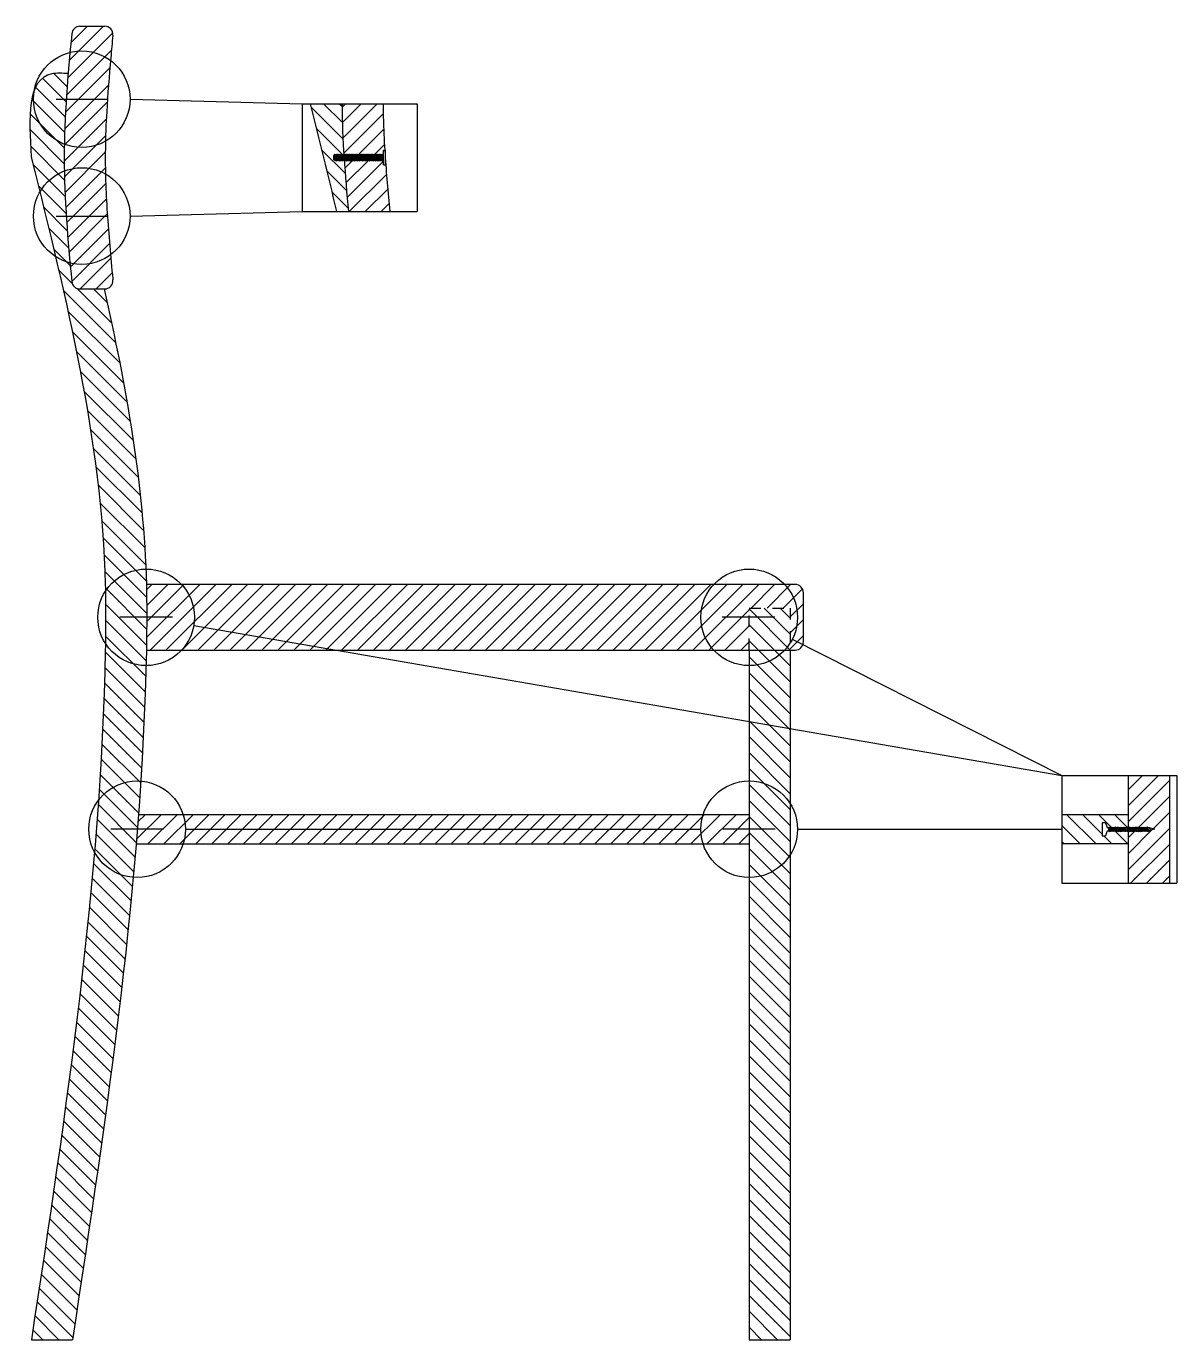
# Model space of a CAD drawing. Header units: inches. Extents: x 239 to 827, y 5 to 226.
# Drawn here: x 757.1 to 827.2, y 33.3 to 113.3 of the extents above; entities that cross this region are included whole.
import ezdxf

# ---------------------------------------------------------------- set-up
doc = ezdxf.new("R2010")
doc.units = ezdxf.units.IN
doc.header["$MEASUREMENT"] = 0
doc.linetypes.add('AI-Linetype-2', pattern=[1.411111, 0.705556, -0.705556])
for name, color, linetype in [('lc', 1, 'Continuous'), ('Livello 1', 7, 'Continuous'), ('Viti', 3, 'Continuous')]:
    doc.layers.add(name, color=color, linetype=linetype)

# ---------------------------------------------------------------- blocks, each defined once
blk = doc.blocks.new('yf')
at = {"layer": 'Viti'}
for p, q in [((578.881, 200.137), (578.846, 200.172)), ((578.901, 200.187), (578.881, 200.137)), ((578.906, 199.837), (578.881, 200.137)), ((578.951, 200.137), (578.901, 200.187)), ((578.971, 200.187), (578.951, 200.137)), ((578.976, 199.837), (578.951, 200.137)), ((579.021, 200.137), (578.971, 200.187)), ((579.041, 200.187), (579.021, 200.137)), ((579.046, 199.837), (579.021, 200.137)), ((579.091, 200.137), (579.041, 200.187)), ((579.111, 200.187), (579.091, 200.137)), ((579.116, 199.837), (579.091, 200.137)), ((579.161, 200.137), (579.111, 200.187)), ((579.181, 200.187), (579.161, 200.137)), ((579.186, 199.837), (579.161, 200.137)), ((579.231, 200.137), (579.181, 200.187)), ((579.251, 200.187), (579.231, 200.137)), ((579.256, 199.837), (579.231, 200.137)), ((579.301, 200.137), (579.251, 200.187)), ((579.321, 200.187), (579.301, 200.137)), ((579.326, 199.837), (579.301, 200.137)), ((579.371, 200.137), (579.321, 200.187)), ((579.391, 200.187), (579.371, 200.137)), ((579.396, 199.837), (579.371, 200.137)), ((579.441, 200.137), (579.391, 200.187)), ((579.461, 200.187), (579.441, 200.137)), ((579.466, 199.837), (579.441, 200.137)), ((579.511, 200.137), (579.461, 200.187)), ((579.531, 200.187), (579.511, 200.137)), ((579.536, 199.837), (579.511, 200.137)), ((579.581, 200.137), (579.531, 200.187)), ((579.601, 200.187), (579.581, 200.137)), ((579.606, 199.837), (579.581, 200.137)), ((579.651, 200.137), (579.601, 200.187)), ((579.671, 200.187), (579.651, 200.137)), ((579.676, 199.837), (579.651, 200.137)), ((579.721, 200.137), (579.671, 200.187)), ((579.741, 200.187), (579.721, 200.137)), ((579.746, 199.837), (579.721, 200.137)), ((579.791, 200.137), (579.741, 200.187)), ((579.811, 200.187), (579.791, 200.137)), ((579.816, 199.837), (579.791, 200.137)), ((579.861, 200.137), (579.811, 200.187)), ((579.881, 200.187), (579.861, 200.137)), ((579.886, 199.837), (579.861, 200.137)), ((579.931, 200.137), (579.881, 200.187)), ((579.951, 200.187), (579.931, 200.137)), ((579.956, 199.837), (579.931, 200.137)), ((580.001, 200.137), (579.951, 200.187)), ((580.021, 200.187), (580.001, 200.137)), ((580.026, 199.837), (580.001, 200.137)), ((580.071, 200.137), (580.021, 200.187)), ((580.091, 200.187), (580.071, 200.137)), ((580.096, 199.837), (580.071, 200.137)), ((580.141, 200.137), (580.091, 200.187)), ((580.161, 200.187), (580.141, 200.137)), ((580.166, 199.837), (580.141, 200.137)), ((580.211, 200.137), (580.161, 200.187)), ((580.231, 200.187), (580.211, 200.137)), ((580.236, 199.837), (580.211, 200.137)), ((580.281, 200.137), (580.231, 200.187)), ((580.301, 200.187), (580.281, 200.137)), ((580.306, 199.837), (580.281, 200.137)), ((580.351, 200.137), (580.301, 200.187)), ((580.371, 200.187), (580.351, 200.137)), ((580.376, 199.837), (580.351, 200.137)), ((580.421, 200.137), (580.371, 200.187)), ((580.441, 200.187), (580.421, 200.137)), ((580.446, 199.837), (580.421, 200.137)), ((580.491, 200.137), (580.441, 200.187)), ((580.511, 200.187), (580.491, 200.137)), ((580.516, 199.837), (580.491, 200.137)), ((580.561, 200.137), (580.511, 200.187)), ((580.581, 200.187), (580.561, 200.137)), ((580.586, 199.837), (580.561, 200.137)), ((580.631, 200.137), (580.581, 200.187)), ((580.651, 200.187), (580.631, 200.137)), ((580.656, 199.837), (580.631, 200.137)), ((580.701, 200.137), (580.651, 200.187)), ((580.721, 200.187), (580.701, 200.137)), ((580.726, 199.837), (580.701, 200.137)), ((580.771, 200.137), (580.721, 200.187)), ((580.791, 200.187), (580.771, 200.137)), ((580.796, 199.837), (580.771, 200.137)), ((580.841, 200.137), (580.791, 200.187)), ((580.861, 200.187), (580.841, 200.137)), ((580.866, 199.837), (580.841, 200.137)), ((580.911, 200.137), (580.861, 200.187)), ((580.931, 200.187), (580.911, 200.137)), ((580.936, 199.837), (580.911, 200.137)), ((580.981, 200.137), (580.931, 200.187)), ((581.001, 200.187), (580.981, 200.137)), ((581.006, 199.837), (580.981, 200.137)), ((581.051, 200.137), (581.001, 200.187)), ((581.071, 200.187), (581.051, 200.137)), ((581.076, 199.837), (581.051, 200.137)), ((581.121, 200.137), (581.071, 200.187)), ((581.141, 200.187), (581.121, 200.137)), ((581.146, 199.837), (581.121, 200.137)), ((581.191, 200.137), (581.141, 200.187)), ((581.211, 200.187), (581.191, 200.137)), ((581.216, 199.837), (581.191, 200.137)), ((581.261, 200.137), (581.211, 200.187)), ((581.281, 200.187), (581.261, 200.137)), ((581.286, 199.837), (581.261, 200.137)), ((581.331, 200.137), (581.281, 200.187)), ((581.351, 200.187), (581.331, 200.137)), ((581.356, 199.837), (581.331, 200.137)), ((581.401, 200.137), (581.351, 200.187)), ((581.421, 200.187), (581.401, 200.137)), ((581.426, 199.837), (581.401, 200.137)), ((581.471, 200.137), (581.421, 200.187)), ((581.491, 200.187), (581.471, 200.137)), ((581.496, 199.837), (581.471, 200.137)), ((581.541, 200.137), (581.491, 200.187)), ((581.561, 200.187), (581.541, 200.137)), ((581.566, 199.837), (581.541, 200.137)), ((581.611, 200.137), (581.561, 200.187)), ((581.631, 200.187), (581.611, 200.137)), ((581.636, 199.837), (581.611, 200.137)), ((581.681, 200.137), (581.631, 200.187)), ((581.701, 200.187), (581.681, 200.137)), ((581.706, 199.837), (581.681, 200.137)), ((581.751, 200.137), (581.701, 200.187)), ((581.771, 200.187), (581.751, 200.137)), ((581.776, 199.837), (581.751, 200.137)), ((581.821, 200.137), (581.771, 200.187)), ((581.846, 199.837), (581.821, 200.137)), ((581.821, 200.137), (581.851, 200.137)), ((581.876, 200.112), (581.876, 199.862)), ((578.846, 199.827), (578.886, 199.787)), ((578.886, 199.787), (578.906, 199.837)), ((578.906, 199.837), (578.956, 199.787)), ((578.956, 199.787), (578.976, 199.837)), ((578.976, 199.837), (579.026, 199.787)), ((579.026, 199.787), (579.046, 199.837)), ((579.046, 199.837), (579.096, 199.787)), ((579.096, 199.787), (579.116, 199.837)), ((579.116, 199.837), (579.166, 199.787)), ((579.166, 199.787), (579.186, 199.837)), ((579.186, 199.837), (579.236, 199.787)), ((579.236, 199.787), (579.256, 199.837)), ((579.256, 199.837), (579.306, 199.787)), ((579.306, 199.787), (579.326, 199.837)), ((579.326, 199.837), (579.376, 199.787)), ((579.376, 199.787), (579.396, 199.837)), ((579.396, 199.837), (579.446, 199.787)), ((579.446, 199.787), (579.466, 199.837)), ((579.466, 199.837), (579.516, 199.787)), ((579.516, 199.787), (579.536, 199.837)), ((579.536, 199.837), (579.586, 199.787)), ((579.586, 199.787), (579.606, 199.837)), ((579.606, 199.837), (579.656, 199.787)), ((579.656, 199.787), (579.676, 199.837)), ((579.676, 199.837), (579.726, 199.787)), ((579.726, 199.787), (579.746, 199.837)), ((579.746, 199.837), (579.796, 199.787)), ((579.796, 199.787), (579.816, 199.837)), ((579.816, 199.837), (579.866, 199.787)), ((579.866, 199.787), (579.886, 199.837)), ((579.886, 199.837), (579.936, 199.787)), ((579.936, 199.787), (579.956, 199.837)), ((579.956, 199.837), (580.006, 199.787)), ((580.006, 199.787), (580.026, 199.837)), ((580.026, 199.837), (580.076, 199.787)), ((580.076, 199.787), (580.096, 199.837)), ((580.096, 199.837), (580.146, 199.787)), ((580.146, 199.787), (580.166, 199.837)), ((580.166, 199.837), (580.216, 199.787)), ((580.216, 199.787), (580.236, 199.837)), ((580.236, 199.837), (580.286, 199.787)), ((580.286, 199.787), (580.306, 199.837)), ((580.306, 199.837), (580.356, 199.787)), ((580.356, 199.787), (580.376, 199.837)), ((580.376, 199.837), (580.426, 199.787)), ((580.426, 199.787), (580.446, 199.837)), ((580.446, 199.837), (580.496, 199.787)), ((580.496, 199.787), (580.516, 199.837)), ((580.516, 199.837), (580.566, 199.787)), ((580.566, 199.787), (580.586, 199.837)), ((580.586, 199.837), (580.636, 199.787)), ((580.636, 199.787), (580.656, 199.837)), ((580.656, 199.837), (580.706, 199.787)), ((580.706, 199.787), (580.726, 199.837)), ((580.726, 199.837), (580.776, 199.787)), ((580.776, 199.787), (580.796, 199.837)), ((580.796, 199.837), (580.846, 199.787)), ((580.846, 199.787), (580.866, 199.837)), ((580.866, 199.837), (580.916, 199.787)), ((580.916, 199.787), (580.936, 199.837)), ((580.936, 199.837), (580.986, 199.787)), ((580.986, 199.787), (581.006, 199.837)), ((581.006, 199.837), (581.056, 199.787)), ((581.056, 199.787), (581.076, 199.837)), ((581.076, 199.837), (581.126, 199.787)), ((581.126, 199.787), (581.146, 199.837)), ((581.146, 199.837), (581.196, 199.787)), ((581.196, 199.787), (581.216, 199.837)), ((581.216, 199.837), (581.266, 199.787)), ((581.266, 199.787), (581.286, 199.837)), ((581.286, 199.837), (581.336, 199.787)), ((581.336, 199.787), (581.356, 199.837)), ((581.356, 199.837), (581.406, 199.787)), ((581.406, 199.787), (581.426, 199.837)), ((581.426, 199.837), (581.476, 199.787)), ((581.476, 199.787), (581.496, 199.837)), ((581.496, 199.837), (581.546, 199.787)), ((581.546, 199.787), (581.566, 199.837)), ((581.566, 199.837), (581.616, 199.787)), ((581.616, 199.787), (581.636, 199.837)), ((581.636, 199.837), (581.686, 199.787)), ((581.686, 199.787), (581.706, 199.837)), ((581.706, 199.837), (581.756, 199.787)), ((581.756, 199.787), (581.776, 199.837)), ((581.776, 199.837), (581.826, 199.787)), ((581.826, 199.787), (581.846, 199.837)), ((581.851, 199.837), (581.846, 199.837))]:
    blk.add_line(p, q, dxfattribs=at)
blk.add_lwpolyline([(578.746, 199.557), (578.746, 200.417, -0.414214), (578.766, 200.437), (578.826, 200.437, -0.414214), (578.846, 200.417), (578.846, 199.557, -0.414214), (578.826, 199.537), (578.766, 199.537, -0.414214)], format="xyb", close=True, dxfattribs=at)
for centre, start, end in [((581.851, 200.112), 0, 90), ((581.851, 199.862), 270, 0)]:
    blk.add_arc(centre, 0.025, start, end, dxfattribs=at)
blk = doc.blocks.new('*U19')
blk.add_lwpolyline([(0.199, -0.3), (0.21, -0.25), (0.234, -0.3), (0.27, -0.5), (0.264, -0.55), (0.235, -0.5), (0.199, -0.3)])
blk = doc.blocks.new('*U20')
at = {"layer": 'Viti', "color": 0, "linetype": 'ByBlock', "lineweight": -2, "transparency": 16777216}
for p in [(40.129, 265.039), (40.267, 265.039), (40.405, 265.039), (40.542, 265.039), (40.68, 265.039), (40.818, 265.039), (40.955, 265.039), (41.093, 265.039), (41.231, 265.039), (41.368, 265.039), (41.506, 265.039), (41.644, 265.039), (41.781, 265.039), (41.919, 265.039), (42.057, 265.039), (42.194, 265.039), (42.332, 265.039), (42.47, 265.039)]:
    blk.add_blockref('*U19', p, dxfattribs=at)
blk = doc.blocks.new('sadgvd')
at = {"layer": 'Viti'}
for p, q in [((578.546, 210.191), (578.626, 209.952)), ((578.626, 209.63), (578.546, 209.391)), ((578.718, 209.891), (578.745, 209.891)), ((578.718, 209.691), (578.781, 209.691)), ((578.78, 209.891), (578.883, 209.891)), ((578.816, 209.691), (578.918, 209.691)), ((578.918, 209.891), (579.02, 209.891)), ((578.953, 209.691), (579.056, 209.691)), ((579.055, 209.891), (579.158, 209.891)), ((579.091, 209.691), (579.194, 209.691)), ((579.193, 209.891), (579.296, 209.891)), ((579.229, 209.691), (579.331, 209.691)), ((579.331, 209.891), (579.433, 209.891)), ((579.366, 209.691), (579.469, 209.691)), ((579.468, 209.891), (579.571, 209.891)), ((579.504, 209.691), (579.607, 209.691)), ((579.606, 209.891), (579.709, 209.891)), ((579.642, 209.691), (579.744, 209.691)), ((579.744, 209.891), (579.846, 209.891)), ((579.779, 209.691), (579.882, 209.691)), ((579.881, 209.891), (579.984, 209.891)), ((579.917, 209.691), (580.02, 209.691)), ((580.019, 209.891), (580.122, 209.891)), ((580.055, 209.691), (580.157, 209.691)), ((580.156, 209.891), (580.259, 209.891)), ((580.192, 209.691), (580.295, 209.691)), ((580.294, 209.891), (580.397, 209.891)), ((580.33, 209.691), (580.433, 209.691)), ((580.432, 209.891), (580.535, 209.891)), ((580.468, 209.691), (580.57, 209.691)), ((580.569, 209.891), (580.672, 209.891)), ((580.605, 209.691), (580.708, 209.691)), ((580.707, 209.891), (580.81, 209.891)), ((580.743, 209.691), (580.846, 209.691)), ((580.845, 209.891), (580.948, 209.891)), ((580.881, 209.691), (580.983, 209.691)), ((580.982, 209.891), (581.036, 209.891)), ((581.018, 209.691), (581.072, 209.691)), ((581.036, 209.891), (581.085, 209.891)), ((581.072, 209.691), (581.103, 209.691)), ((581.227, 209.869), (581.181, 209.881)), ((581.254, 209.719), (581.181, 209.701)), ((581.241, 209.902), (581.227, 209.869)), ((581.227, 209.869), (581.254, 209.719)), ((581.263, 209.86), (581.241, 209.902)), ((581.254, 209.719), (581.281, 209.677)), ((581.546, 209.791), (581.263, 209.86)), ((581.287, 209.727), (581.263, 209.86)), ((581.281, 209.677), (581.287, 209.727)), ((581.546, 209.791), (581.287, 209.727))]:
    blk.add_line(p, q, dxfattribs=at)
for points in [[(578.346, 210.166), (578.346, 209.416)], [(578.546, 210.191), (578.371, 210.191)], [(578.371, 209.391), (578.546, 209.391)]]:
    blk.add_lwpolyline(points, dxfattribs=at)
for centre, radius, start, end in [((578.371, 210.166), 0.025, 90, 180), ((578.718, 209.991), 0.1, 203.01197, 270), ((578.718, 209.591), 0.1, 90, 156.98803), ((581.103, 209.991), 0.3, 270, 273.39699), ((581.093, 209.544), 0.348, 75.22809, 85.5061), ((581.093, 210.038), 0.348, 274.4939, 284.77191), ((578.371, 209.416), 0.025, 180, 270)]:
    blk.add_arc(centre, radius, start, end, dxfattribs=at)
blk.add_blockref('*U20', (538.416, -54.848), dxfattribs=at)

msp = doc.modelspace()

# ---------------------------------------------------------------- hatches: boundary and pattern name
at = {"lineweight": -3}
h = msp.add_hatch(dxfattribs=at)
h.set_pattern_fill('ANSI31', color=256, scale=5.5)
edge = h.paths.add_edge_path()
edge.add_spline(control_points=[(762.054, 101.744), (762.049, 101.81), (762.045, 101.877), (761.998, 102.604), (761.965, 103.26), (761.924, 104.562), (761.917, 105.204), (761.935, 106.589), (761.964, 107.334), (762.02, 108.344), (762.036, 108.602), (762.054, 108.862)], knot_values=[4.282248, 4.282248, 4.282248, 4.282248, 4.488229, 4.488229, 6.54284, 6.54284, 8.597452, 8.597452, 10.944264, 10.944264, 11.749126, 11.749126, 11.749126, 11.749126], degree=3, periodic=0)
edge.add_line((762.054, 108.862), (759.548, 108.862))
edge.add_spline(control_points=[(759.548, 108.862), (759.471, 107.676), (759.372, 105.303), (759.471, 102.93), (759.548, 101.744)], knot_values=[4.449682, 4.449682, 4.449682, 4.449682, 8.01561, 11.581688, 11.581688, 11.581688, 11.581688], degree=3, periodic=0)
edge.add_line((759.548, 101.744), (762.054, 101.744))
edge = h.paths.add_edge_path()
edge.add_spline(control_points=[(762.054, 108.862), (762.11, 109.696), (762.179, 110.538), (762.296, 111.841), (762.339, 112.298), (762.382, 112.756)], knot_values=[0.314214, 0.314214, 0.314214, 0.314214, 2.900756, 2.900756, 4.282246, 4.282246, 4.282246, 4.282246], degree=3, periodic=0)
edge.add_arc((761.884, 112.803), 0.5, 354.8174, 450)
edge.add_line((761.884, 113.303), (760.377, 113.303))
edge.add_arc((760.377, 112.803), 0.5, 90, 174.83439)
edge.add_spline(control_points=[(759.879, 112.849), (759.804, 112.041), (759.73, 111.233), (759.664, 110.424)], knot_values=[0.454363, 0.454363, 0.454363, 0.454363, 2.884469, 2.884469, 2.884469, 2.884469], degree=3, periodic=0)
edge.add_spline(control_points=[(759.664, 110.424), (759.621, 109.903), (759.582, 109.383), (759.548, 108.862)], knot_values=[2.884469, 2.884469, 2.884469, 2.884469, 4.44968, 4.44968, 4.44968, 4.44968], degree=3, periodic=0)
edge.add_spline(control_points=[(759.548, 108.862), (759.548, 108.862), (759.548, 108.862), (759.548, 108.862)], knot_values=[4.44968, 4.44968, 4.44968, 4.44968, 4.449682, 4.449682, 4.449682, 4.449682], degree=3, periodic=0)
edge.add_line((759.548, 108.862), (762.054, 108.862))
edge = h.paths.add_edge_path()
edge.add_spline(control_points=[(762.382, 97.849), (762.38, 97.871), (762.378, 97.892), (762.254, 99.209), (762.138, 100.486), (762.054, 101.744)], knot_values=[11.749127, 11.749127, 11.749127, 11.749127, 11.813763, 11.813763, 15.717005, 15.717005, 15.717005, 15.717005], degree=3, periodic=0)
edge.add_line((762.054, 101.744), (759.548, 101.744))
edge.add_spline(control_points=[(759.548, 101.744), (759.634, 100.415), (759.755, 99.086), (759.879, 97.756)], knot_values=[11.581689, 11.581689, 11.581689, 11.581689, 15.576856, 15.576856, 15.576856, 15.576856], degree=3, periodic=0)
edge.add_arc((760.377, 97.803), 0.5, 185.33872, 270)
edge.add_line((760.377, 97.303), (761.884, 97.303))
edge.add_arc((761.884, 97.803), 0.5, 270, 365.34764)
edge = h.paths.add_edge_path()
edge.add_line((801.122, 77.867), (803.622, 77.867))
edge.add_line((803.622, 77.867), (803.622, 75.303))
edge.add_line((803.622, 75.303), (803.922, 75.303))
edge.add_arc((803.922, 75.803), 0.5, 270, 360)
edge.add_line((804.422, 75.803), (804.422, 78.803))
edge.add_arc((803.922, 78.803), 0.5, 0, 90)
edge.add_line((803.922, 79.303), (764.422, 79.303))
edge.add_spline(control_points=[(764.422, 79.303), (764.439, 78.637), (764.446, 77.97), (764.444, 77.303)], knot_values=[26.38655, 26.38655, 26.38655, 26.38655, 28.387578, 28.387578, 28.387578, 28.387578], degree=3, periodic=0)
edge.add_spline(control_points=[(764.444, 77.303), (764.443, 76.636), (764.435, 75.969), (764.422, 75.303)], knot_values=[28.387591, 28.387591, 28.387591, 28.387591, 30.38655, 30.38655, 30.38655, 30.38655], degree=3, periodic=0)
edge.add_line((764.422, 75.303), (801.122, 75.303))
edge.add_line((801.122, 75.303), (801.122, 77.867))
edge = h.paths.add_edge_path()
edge.add_line((801.122, 65.303), (763.943, 65.303))
edge.add_spline(control_points=[(763.943, 65.303), (763.92, 65), (763.897, 64.697), (763.873, 64.394)], knot_values=[40.402487, 40.402487, 40.402487, 40.402487, 41.314207, 41.314207, 41.314207, 41.314207], degree=3, periodic=0)
edge.add_spline(control_points=[(763.873, 64.394), (763.85, 64.097), (763.826, 63.8), (763.802, 63.503)], knot_values=[41.314207, 41.314207, 41.314207, 41.314207, 42.209189, 42.209189, 42.209189, 42.209189], degree=3, periodic=0)
edge.add_line((763.802, 63.503), (801.122, 63.503))
edge.add_line((801.122, 63.503), (801.122, 65.303))
h = msp.add_hatch(dxfattribs=at)
h.set_pattern_fill('ANSI31', color=256, scale=5.5, angle=90)
edge = h.paths.add_edge_path()
edge.add_spline(control_points=[(764.418, 79.427), (764.352, 81.788), (764.148, 84.137), (763.845, 86.476)], knot_values=[19.166059, 19.166059, 19.166059, 19.166059, 26.262147, 26.262147, 26.262147, 26.262147], degree=3, periodic=0)
edge.add_spline(control_points=[(763.845, 86.476), (763.647, 88), (763.406, 89.52), (763.134, 91.037)], knot_values=[14.544274, 14.544274, 14.544274, 14.544274, 19.166059, 19.166059, 19.166059, 19.166059], degree=3, periodic=0)
edge.add_spline(control_points=[(763.134, 91.037), (762.758, 93.131), (762.32, 95.218), (761.848, 97.303)], knot_values=[8.167549, 8.167549, 8.167549, 8.167549, 14.544274, 14.544274, 14.544274, 14.544274], degree=3, periodic=0)
edge.add_line((761.848, 97.303), (760.377, 97.303))
edge.add_arc((760.377, 97.803), 0.5, 185.33872, 270, ccw=False)
edge.add_spline(control_points=[(759.879, 97.756), (759.755, 99.086), (759.634, 100.415), (759.548, 101.744)], knot_values=[11.581688, 11.581688, 11.581688, 11.581688, 15.576856, 15.576856, 15.576856, 15.576856], degree=3, periodic=0)
edge.add_spline(control_points=[(759.548, 101.744), (759.471, 102.93), (759.372, 105.303), (759.471, 107.676), (759.548, 108.862)], knot_values=[4.449682, 4.449682, 4.449682, 4.449682, 8.01576, 11.581688, 11.581688, 11.581688, 11.581688], degree=3, periodic=0)
edge.add_spline(control_points=[(759.548, 108.862), (759.582, 109.383), (759.621, 109.903), (759.664, 110.424)], knot_values=[2.884469, 2.884469, 2.884469, 2.884469, 4.449682, 4.449682, 4.449682, 4.449682], degree=3, periodic=0)
edge.add_spline(control_points=[(759.664, 110.424), (759.309, 110.441), (757.112, 110.544), (757.273, 107.725), (757.419, 105.348)], knot_values=[0, 0, 0, 0, 1.002972, 6.213424, 6.213424, 6.213424, 6.213424], degree=3, periodic=0)
edge.add_arc((757.918, 105.379), 0.5, 183.51432, 193.93018)
edge.add_spline(control_points=[(757.433, 105.259), (759.565, 96.664), (762.016, 86.763), (761.851, 62.539), (759.537, 47.26), (757.422, 33.303)], knot_values=[0.045184, 0.045184, 0.045184, 0.045184, 26.38655, 30.38655, 72.626933, 72.626933, 72.626933, 72.626933], degree=3, periodic=0)
edge.add_line((757.422, 33.303), (759.922, 33.303))
edge.add_spline(control_points=[(759.922, 33.303), (760.706, 38.479), (761.49, 43.656), (762.181, 48.839)], knot_values=[56.960707, 56.960707, 56.960707, 56.960707, 72.626933, 72.626933, 72.626933, 72.626933], degree=3, periodic=0)
edge.add_spline(control_points=[(762.181, 48.839), (762.831, 53.719), (763.397, 58.605), (763.802, 63.503)], knot_values=[42.209189, 42.209189, 42.209189, 42.209189, 56.960707, 56.960707, 56.960707, 56.960707], degree=3, periodic=0)
edge.add_spline(control_points=[(763.802, 63.503), (763.826, 63.8), (763.85, 64.097), (763.873, 64.394)], knot_values=[41.314207, 41.314207, 41.314207, 41.314207, 42.209189, 42.209189, 42.209189, 42.209189], degree=3, periodic=0)
edge.add_spline(control_points=[(763.873, 64.394), (763.897, 64.697), (763.92, 65), (763.943, 65.303)], knot_values=[40.402487, 40.402487, 40.402487, 40.402487, 41.314207, 41.314207, 41.314207, 41.314207], degree=3, periodic=0)
edge.add_spline(control_points=[(763.943, 65.303), (764.104, 67.481), (764.232, 69.661), (764.319, 71.843)], knot_values=[33.847106, 33.847106, 33.847106, 33.847106, 40.402487, 40.402487, 40.402487, 40.402487], degree=3, periodic=0)
edge.add_spline(control_points=[(764.319, 71.843), (764.365, 72.996), (764.4, 74.149), (764.422, 75.303)], knot_values=[30.38655, 30.38655, 30.38655, 30.38655, 33.847106, 33.847106, 33.847106, 33.847106], degree=3, periodic=0)
edge.add_spline(control_points=[(764.422, 75.303), (764.435, 75.969), (764.443, 76.636), (764.444, 77.303)], knot_values=[28.387591, 28.387591, 28.387591, 28.387591, 30.38655, 30.38655, 30.38655, 30.38655], degree=3, periodic=0)
edge.add_spline(control_points=[(764.444, 77.303), (764.446, 77.97), (764.439, 78.637), (764.422, 79.303)], knot_values=[26.38655, 26.38655, 26.38655, 26.38655, 28.387591, 28.387591, 28.387591, 28.387591], degree=3, periodic=0)
edge.add_spline(control_points=[(764.422, 79.303), (764.421, 79.344), (764.42, 79.386), (764.418, 79.427)], knot_values=[26.262147, 26.262147, 26.262147, 26.262147, 26.38655, 26.38655, 26.38655, 26.38655], degree=3, periodic=0)
h = msp.add_hatch(dxfattribs=at)
h.set_pattern_fill('ANSI31', color=256, scale=5.5, angle=90)
edge = h.paths.add_edge_path()
edge.add_spline(control_points=[(776.446, 105.501), (776.382, 106.529), (776.34, 107.557), (776.333, 108.585)], knot_values=[8.293393, 8.293393, 8.293393, 8.293393, 11.383288, 11.383288, 11.383288, 11.383288], degree=3, periodic=0)
edge.add_line((776.333, 108.585), (774.401, 108.585))
edge.add_spline(control_points=[(774.401, 108.585), (774.944, 106.398), (775.485, 104.211), (775.993, 102.021)], knot_values=[0.283228, 0.283228, 0.283228, 0.283228, 6.98549, 6.98549, 6.98549, 6.98549], degree=3, periodic=0)
edge.add_line((775.993, 102.021), (776.725, 102.021))
edge.add_spline(control_points=[(776.725, 102.021), (776.629, 103.058), (776.54, 104.095), (776.47, 105.132)], knot_values=[11.752861, 11.752861, 11.752861, 11.752861, 14.869983, 14.869983, 14.869983, 14.869983], degree=3, periodic=0)
edge.add_line((776.47, 105.132), (776.449, 105.153))
edge.add_line((776.449, 105.153), (776.429, 105.103))
edge.add_line((776.429, 105.103), (776.379, 105.153))
edge.add_line((776.379, 105.153), (776.359, 105.103))
edge.add_line((776.359, 105.103), (776.309, 105.153))
edge.add_line((776.309, 105.153), (776.289, 105.103))
edge.add_line((776.289, 105.103), (776.239, 105.153))
edge.add_line((776.239, 105.153), (776.219, 105.103))
edge.add_line((776.219, 105.103), (776.169, 105.153))
edge.add_line((776.169, 105.153), (776.149, 105.103))
edge.add_line((776.149, 105.103), (776.099, 105.153))
edge.add_line((776.099, 105.153), (776.079, 105.103))
edge.add_line((776.079, 105.103), (776.029, 105.153))
edge.add_line((776.029, 105.153), (776.009, 105.103))
edge.add_line((776.009, 105.103), (775.959, 105.153))
edge.add_line((775.959, 105.153), (775.939, 105.103))
edge.add_line((775.939, 105.103), (775.889, 105.153))
edge.add_line((775.889, 105.153), (775.859, 105.153))
edge.add_arc((775.859, 105.178), 0.025, 180, 270, ccw=False)
edge.add_line((775.834, 105.178), (775.834, 105.428))
edge.add_arc((775.859, 105.428), 0.025, 90, 180, ccw=False)
edge.add_line((775.859, 105.453), (775.864, 105.453))
edge.add_line((775.864, 105.453), (775.884, 105.503))
edge.add_line((775.884, 105.503), (775.934, 105.453))
edge.add_line((775.934, 105.453), (775.954, 105.503))
edge.add_line((775.954, 105.503), (776.004, 105.453))
edge.add_line((776.004, 105.453), (776.024, 105.503))
edge.add_line((776.024, 105.503), (776.074, 105.453))
edge.add_line((776.074, 105.453), (776.094, 105.503))
edge.add_line((776.094, 105.503), (776.144, 105.453))
edge.add_line((776.144, 105.453), (776.164, 105.503))
edge.add_line((776.164, 105.503), (776.214, 105.453))
edge.add_line((776.214, 105.453), (776.234, 105.503))
edge.add_line((776.234, 105.503), (776.284, 105.453))
edge.add_line((776.284, 105.453), (776.304, 105.503))
edge.add_line((776.304, 105.503), (776.354, 105.453))
edge.add_line((776.354, 105.453), (776.374, 105.503))
edge.add_line((776.374, 105.503), (776.424, 105.453))
edge.add_line((776.424, 105.453), (776.446, 105.507))
h = msp.add_hatch(dxfattribs=at)
h.set_pattern_fill('ANSI31', color=256, scale=5.5)
edge = h.paths.add_edge_path()
edge.add_spline(control_points=[(779.235, 102.021), (779.126, 103.197), (779.025, 104.357), (778.909, 106.163), (778.875, 106.819), (778.843, 107.844), (778.836, 108.214), (778.834, 108.585)], knot_values=[8.309343, 8.309343, 8.309343, 8.309343, 11.866865, 11.866865, 13.921476, 13.921476, 15.100668, 15.100668, 15.100668, 15.100668], degree=3, periodic=0)
edge.add_line((778.964, 105.324), (778.964, 104.873))
edge.add_arc((778.944, 104.873), 0.02, -90, 0, ccw=False)
edge.add_line((778.944, 104.853), (778.884, 104.853))
edge.add_arc((778.884, 104.873), 0.02, 180, 270, ccw=False)
edge.add_line((778.864, 104.873), (778.864, 105.118))
edge.add_line((778.864, 105.118), (778.829, 105.153))
edge.add_line((778.829, 105.153), (778.809, 105.103))
edge.add_line((778.809, 105.103), (778.759, 105.153))
edge.add_line((778.759, 105.153), (778.739, 105.103))
edge.add_line((778.739, 105.103), (778.689, 105.153))
edge.add_line((778.689, 105.153), (778.669, 105.103))
edge.add_line((778.669, 105.103), (778.619, 105.153))
edge.add_line((778.619, 105.153), (778.599, 105.103))
edge.add_line((778.599, 105.103), (778.549, 105.153))
edge.add_line((778.549, 105.153), (778.529, 105.103))
edge.add_line((778.529, 105.103), (778.479, 105.153))
edge.add_line((778.479, 105.153), (778.459, 105.103))
edge.add_line((778.459, 105.103), (778.409, 105.153))
edge.add_line((778.409, 105.153), (778.389, 105.103))
edge.add_line((778.389, 105.103), (778.339, 105.153))
edge.add_line((778.339, 105.153), (778.319, 105.103))
edge.add_line((778.319, 105.103), (778.269, 105.153))
edge.add_line((778.269, 105.153), (778.249, 105.103))
edge.add_line((778.249, 105.103), (778.199, 105.153))
edge.add_line((778.199, 105.153), (778.179, 105.103))
edge.add_line((778.179, 105.103), (778.129, 105.153))
edge.add_line((778.129, 105.153), (778.109, 105.103))
edge.add_line((778.109, 105.103), (778.059, 105.153))
edge.add_line((778.059, 105.153), (778.039, 105.103))
edge.add_line((778.039, 105.103), (777.989, 105.153))
edge.add_line((777.989, 105.153), (777.969, 105.103))
edge.add_line((777.969, 105.103), (777.919, 105.153))
edge.add_line((777.919, 105.153), (777.899, 105.103))
edge.add_line((777.899, 105.103), (777.849, 105.153))
edge.add_line((777.849, 105.153), (777.829, 105.103))
edge.add_line((777.829, 105.103), (777.779, 105.153))
edge.add_line((777.779, 105.153), (777.759, 105.103))
edge.add_line((777.759, 105.103), (777.709, 105.153))
edge.add_line((777.709, 105.153), (777.689, 105.103))
edge.add_line((777.689, 105.103), (777.639, 105.153))
edge.add_line((777.639, 105.153), (777.619, 105.103))
edge.add_line((777.619, 105.103), (777.569, 105.153))
edge.add_line((777.569, 105.153), (777.549, 105.103))
edge.add_line((777.549, 105.103), (777.499, 105.153))
edge.add_line((777.499, 105.153), (777.479, 105.103))
edge.add_line((777.479, 105.103), (777.429, 105.153))
edge.add_line((777.429, 105.153), (777.409, 105.103))
edge.add_line((777.409, 105.103), (777.359, 105.153))
edge.add_line((777.359, 105.153), (777.339, 105.103))
edge.add_line((777.339, 105.103), (777.289, 105.153))
edge.add_line((777.289, 105.153), (777.269, 105.103))
edge.add_line((777.269, 105.103), (777.219, 105.153))
edge.add_line((777.219, 105.153), (777.199, 105.103))
edge.add_line((777.199, 105.103), (777.149, 105.153))
edge.add_line((777.149, 105.153), (777.129, 105.103))
edge.add_line((777.129, 105.103), (777.079, 105.153))
edge.add_line((777.079, 105.153), (777.059, 105.103))
edge.add_line((777.059, 105.103), (777.009, 105.153))
edge.add_line((777.009, 105.153), (776.989, 105.103))
edge.add_line((776.989, 105.103), (776.939, 105.153))
edge.add_line((776.939, 105.153), (776.919, 105.103))
edge.add_line((776.919, 105.103), (776.869, 105.153))
edge.add_line((776.869, 105.153), (776.849, 105.103))
edge.add_line((776.849, 105.103), (776.799, 105.153))
edge.add_line((776.799, 105.153), (776.779, 105.103))
edge.add_line((776.779, 105.103), (776.729, 105.153))
edge.add_line((776.729, 105.153), (776.709, 105.103))
edge.add_line((776.709, 105.103), (776.659, 105.153))
edge.add_line((776.659, 105.153), (776.639, 105.103))
edge.add_line((776.639, 105.103), (776.589, 105.153))
edge.add_line((776.589, 105.153), (776.569, 105.103))
edge.add_line((776.569, 105.103), (776.519, 105.153))
edge.add_line((776.519, 105.153), (776.499, 105.103))
edge.add_line((776.499, 105.103), (776.47, 105.132))
edge.add_spline(control_points=[(776.47, 105.132), (776.54, 104.095), (776.629, 103.058), (776.725, 102.021)], knot_values=[11.752861, 11.752861, 11.752861, 11.752861, 14.869983, 14.869983, 14.869983, 14.869983], degree=3, periodic=0)
edge.add_line((776.725, 102.021), (779.235, 102.021))
edge = h.paths.add_edge_path()
edge.add_spline(control_points=[(778.964, 105.303), (778.96, 105.369), (778.956, 105.436), (778.909, 106.163), (778.875, 106.819), (778.843, 107.844), (778.836, 108.214), (778.834, 108.585)], knot_values=[8.309343, 8.309343, 8.309343, 8.309343, 8.515323, 8.515323, 10.569934, 10.569934, 11.749126, 11.749126, 11.749126, 11.749126], degree=3, periodic=0)
edge.add_line((778.834, 108.585), (776.333, 108.585))
edge.add_spline(control_points=[(776.333, 108.585), (776.34, 107.557), (776.382, 106.529), (776.446, 105.501)], knot_values=[8.293393, 8.293393, 8.293393, 8.293393, 11.383288, 11.383288, 11.383288, 11.383288], degree=3, periodic=0)
edge.add_line((776.446, 105.501), (776.494, 105.453))
edge.add_line((776.494, 105.453), (776.514, 105.503))
edge.add_line((776.514, 105.503), (776.564, 105.453))
edge.add_line((776.564, 105.453), (776.584, 105.503))
edge.add_line((776.584, 105.503), (776.634, 105.453))
edge.add_line((776.634, 105.453), (776.654, 105.503))
edge.add_line((776.654, 105.503), (776.704, 105.453))
edge.add_line((776.704, 105.453), (776.724, 105.503))
edge.add_line((776.724, 105.503), (776.774, 105.453))
edge.add_line((776.774, 105.453), (776.794, 105.503))
edge.add_line((776.794, 105.503), (776.844, 105.453))
edge.add_line((776.844, 105.453), (776.864, 105.503))
edge.add_line((776.864, 105.503), (776.914, 105.453))
edge.add_line((776.914, 105.453), (776.934, 105.503))
edge.add_line((776.934, 105.503), (776.984, 105.453))
edge.add_line((776.984, 105.453), (777.004, 105.503))
edge.add_line((777.004, 105.503), (777.054, 105.453))
edge.add_line((777.054, 105.453), (777.074, 105.503))
edge.add_line((777.074, 105.503), (777.124, 105.453))
edge.add_line((777.124, 105.453), (777.144, 105.503))
edge.add_line((777.144, 105.503), (777.194, 105.453))
edge.add_line((777.194, 105.453), (777.214, 105.503))
edge.add_line((777.214, 105.503), (777.264, 105.453))
edge.add_line((777.264, 105.453), (777.284, 105.503))
edge.add_line((777.284, 105.503), (777.334, 105.453))
edge.add_line((777.334, 105.453), (777.354, 105.503))
edge.add_line((777.354, 105.503), (777.404, 105.453))
edge.add_line((777.404, 105.453), (777.424, 105.503))
edge.add_line((777.424, 105.503), (777.474, 105.453))
edge.add_line((777.474, 105.453), (777.494, 105.503))
edge.add_line((777.494, 105.503), (777.544, 105.453))
edge.add_line((777.544, 105.453), (777.564, 105.503))
edge.add_line((777.564, 105.503), (777.614, 105.453))
edge.add_line((777.614, 105.453), (777.634, 105.503))
edge.add_line((777.634, 105.503), (777.684, 105.453))
edge.add_line((777.684, 105.453), (777.704, 105.503))
edge.add_line((777.704, 105.503), (777.754, 105.453))
edge.add_line((777.754, 105.453), (777.774, 105.503))
edge.add_line((777.774, 105.503), (777.824, 105.453))
edge.add_line((777.824, 105.453), (777.844, 105.503))
edge.add_line((777.844, 105.503), (777.894, 105.453))
edge.add_line((777.894, 105.453), (777.914, 105.503))
edge.add_line((777.914, 105.503), (777.964, 105.453))
edge.add_line((777.964, 105.453), (777.984, 105.503))
edge.add_line((777.984, 105.503), (778.034, 105.453))
edge.add_line((778.034, 105.453), (778.054, 105.503))
edge.add_line((778.054, 105.503), (778.104, 105.453))
edge.add_line((778.104, 105.453), (778.124, 105.503))
edge.add_line((778.124, 105.503), (778.174, 105.453))
edge.add_line((778.174, 105.453), (778.194, 105.503))
edge.add_line((778.194, 105.503), (778.244, 105.453))
edge.add_line((778.244, 105.453), (778.264, 105.503))
edge.add_line((778.264, 105.503), (778.314, 105.453))
edge.add_line((778.314, 105.453), (778.334, 105.503))
edge.add_line((778.334, 105.503), (778.384, 105.453))
edge.add_line((778.384, 105.453), (778.404, 105.503))
edge.add_line((778.404, 105.503), (778.454, 105.453))
edge.add_line((778.454, 105.453), (778.474, 105.503))
edge.add_line((778.474, 105.503), (778.524, 105.453))
edge.add_line((778.524, 105.453), (778.544, 105.503))
edge.add_line((778.544, 105.503), (778.594, 105.453))
edge.add_line((778.594, 105.453), (778.614, 105.503))
edge.add_line((778.614, 105.503), (778.664, 105.453))
edge.add_line((778.664, 105.453), (778.684, 105.503))
edge.add_line((778.684, 105.503), (778.734, 105.453))
edge.add_line((778.734, 105.453), (778.754, 105.503))
edge.add_line((778.754, 105.503), (778.804, 105.453))
edge.add_line((778.804, 105.453), (778.824, 105.503))
edge.add_line((778.824, 105.503), (778.864, 105.463))
edge.add_line((778.864, 105.463), (778.864, 105.733))
edge.add_arc((778.884, 105.733), 0.02, 90, 180, ccw=False)
edge.add_line((778.884, 105.753), (778.936, 105.753))
edge = h.paths.add_edge_path(flags=17)
edge.add_spline(control_points=[(778.936, 105.753), (778.9, 106.329), (778.873, 106.902), (778.843, 107.844), (778.836, 108.214), (778.834, 108.585)], knot_values=[8.309343, 8.309343, 8.309343, 8.309343, 10.103764, 10.103764, 11.282955, 11.282955, 11.282955, 11.282955], degree=3, periodic=0)
edge.add_line((778.834, 108.585), (776.333, 108.585))
edge.add_spline(control_points=[(776.333, 108.585), (776.34, 107.557), (776.382, 106.529), (776.446, 105.501)], knot_values=[8.293393, 8.293393, 8.293393, 8.293393, 11.383288, 11.383288, 11.383288, 11.383288], degree=3, periodic=0)
edge.add_line((776.446, 105.501), (776.494, 105.453))
edge.add_line((776.494, 105.453), (776.514, 105.503))
edge.add_line((776.514, 105.503), (776.564, 105.453))
edge.add_line((776.564, 105.453), (776.584, 105.503))
edge.add_line((776.584, 105.503), (776.634, 105.453))
edge.add_line((776.634, 105.453), (776.654, 105.503))
edge.add_line((776.654, 105.503), (776.704, 105.453))
edge.add_line((776.704, 105.453), (776.724, 105.503))
edge.add_line((776.724, 105.503), (776.774, 105.453))
edge.add_line((776.774, 105.453), (776.794, 105.503))
edge.add_line((776.794, 105.503), (776.844, 105.453))
edge.add_line((776.844, 105.453), (776.864, 105.503))
edge.add_line((776.864, 105.503), (776.914, 105.453))
edge.add_line((776.914, 105.453), (776.934, 105.503))
edge.add_line((776.934, 105.503), (776.984, 105.453))
edge.add_line((776.984, 105.453), (777.004, 105.503))
edge.add_line((777.004, 105.503), (777.054, 105.453))
edge.add_line((777.054, 105.453), (777.074, 105.503))
edge.add_line((777.074, 105.503), (777.124, 105.453))
edge.add_line((777.124, 105.453), (777.144, 105.503))
edge.add_line((777.144, 105.503), (777.194, 105.453))
edge.add_line((777.194, 105.453), (777.214, 105.503))
edge.add_line((777.214, 105.503), (777.264, 105.453))
edge.add_line((777.264, 105.453), (777.284, 105.503))
edge.add_line((777.284, 105.503), (777.334, 105.453))
edge.add_line((777.334, 105.453), (777.354, 105.503))
edge.add_line((777.354, 105.503), (777.404, 105.453))
edge.add_line((777.404, 105.453), (777.424, 105.503))
edge.add_line((777.424, 105.503), (777.474, 105.453))
edge.add_line((777.474, 105.453), (777.494, 105.503))
edge.add_line((777.494, 105.503), (777.544, 105.453))
edge.add_line((777.544, 105.453), (777.564, 105.503))
edge.add_line((777.564, 105.503), (777.614, 105.453))
edge.add_line((777.614, 105.453), (777.634, 105.503))
edge.add_line((777.634, 105.503), (777.684, 105.453))
edge.add_line((777.684, 105.453), (777.704, 105.503))
edge.add_line((777.704, 105.503), (777.754, 105.453))
edge.add_line((777.754, 105.453), (777.774, 105.503))
edge.add_line((777.774, 105.503), (777.824, 105.453))
edge.add_line((777.824, 105.453), (777.844, 105.503))
edge.add_line((777.844, 105.503), (777.894, 105.453))
edge.add_line((777.894, 105.453), (777.914, 105.503))
edge.add_line((777.914, 105.503), (777.964, 105.453))
edge.add_line((777.964, 105.453), (777.984, 105.503))
edge.add_line((777.984, 105.503), (778.034, 105.453))
edge.add_line((778.034, 105.453), (778.054, 105.503))
edge.add_line((778.054, 105.503), (778.104, 105.453))
edge.add_line((778.104, 105.453), (778.124, 105.503))
edge.add_line((778.124, 105.503), (778.174, 105.453))
edge.add_line((778.174, 105.453), (778.194, 105.503))
edge.add_line((778.194, 105.503), (778.244, 105.453))
edge.add_line((778.244, 105.453), (778.264, 105.503))
edge.add_line((778.264, 105.503), (778.314, 105.453))
edge.add_line((778.314, 105.453), (778.334, 105.503))
edge.add_line((778.334, 105.503), (778.384, 105.453))
edge.add_line((778.384, 105.453), (778.404, 105.503))
edge.add_line((778.404, 105.503), (778.454, 105.453))
edge.add_line((778.454, 105.453), (778.474, 105.503))
edge.add_line((778.474, 105.503), (778.524, 105.453))
edge.add_line((778.524, 105.453), (778.544, 105.503))
edge.add_line((778.544, 105.503), (778.594, 105.453))
edge.add_line((778.594, 105.453), (778.614, 105.503))
edge.add_line((778.614, 105.503), (778.664, 105.453))
edge.add_line((778.664, 105.453), (778.684, 105.503))
edge.add_line((778.684, 105.503), (778.734, 105.453))
edge.add_line((778.734, 105.453), (778.754, 105.503))
edge.add_line((778.754, 105.503), (778.804, 105.453))
edge.add_line((778.804, 105.453), (778.824, 105.503))
edge.add_line((778.824, 105.503), (778.864, 105.463))
edge.add_line((778.864, 105.463), (778.864, 105.733))
edge.add_arc((778.884, 105.733), 0.02, 90, 180, ccw=False)
edge.add_line((778.884, 105.753), (778.936, 105.753))
h = msp.add_hatch(dxfattribs=at)
h.set_pattern_fill('ANSI31', color=256, scale=5.5)
edge = h.paths.add_edge_path()
edge.add_spline(control_points=[(779.235, 102.021), (779.126, 103.197), (779.025, 104.357), (778.909, 106.163), (778.875, 106.819), (778.843, 107.844), (778.836, 108.214), (778.834, 108.585)], knot_values=[8.309343, 8.309343, 8.309343, 8.309343, 11.866865, 11.866865, 13.921476, 13.921476, 15.100668, 15.100668, 15.100668, 15.100668], degree=3, periodic=0)
edge.add_line((778.834, 108.585), (776.333, 108.585))
edge.add_spline(control_points=[(776.333, 108.585), (776.34, 107.557), (776.382, 106.529), (776.446, 105.501)], knot_values=[8.293393, 8.293393, 8.293393, 8.293393, 11.383288, 11.383288, 11.383288, 11.383288], degree=3, periodic=0)
edge.add_line((776.446, 105.501), (776.494, 105.453))
edge.add_line((776.494, 105.453), (776.514, 105.503))
edge.add_line((776.514, 105.503), (776.564, 105.453))
edge.add_line((776.564, 105.453), (776.584, 105.503))
edge.add_line((776.584, 105.503), (776.634, 105.453))
edge.add_line((776.634, 105.453), (776.654, 105.503))
edge.add_line((776.654, 105.503), (776.704, 105.453))
edge.add_line((776.704, 105.453), (776.724, 105.503))
edge.add_line((776.724, 105.503), (776.774, 105.453))
edge.add_line((776.774, 105.453), (776.794, 105.503))
edge.add_line((776.794, 105.503), (776.844, 105.453))
edge.add_line((776.844, 105.453), (776.864, 105.503))
edge.add_line((776.864, 105.503), (776.914, 105.453))
edge.add_line((776.914, 105.453), (776.934, 105.503))
edge.add_line((776.934, 105.503), (776.984, 105.453))
edge.add_line((776.984, 105.453), (777.004, 105.503))
edge.add_line((777.004, 105.503), (777.054, 105.453))
edge.add_line((777.054, 105.453), (777.074, 105.503))
edge.add_line((777.074, 105.503), (777.124, 105.453))
edge.add_line((777.124, 105.453), (777.144, 105.503))
edge.add_line((777.144, 105.503), (777.194, 105.453))
edge.add_line((777.194, 105.453), (777.214, 105.503))
edge.add_line((777.214, 105.503), (777.264, 105.453))
edge.add_line((777.264, 105.453), (777.284, 105.503))
edge.add_line((777.284, 105.503), (777.334, 105.453))
edge.add_line((777.334, 105.453), (777.354, 105.503))
edge.add_line((777.354, 105.503), (777.404, 105.453))
edge.add_line((777.404, 105.453), (777.424, 105.503))
edge.add_line((777.424, 105.503), (777.474, 105.453))
edge.add_line((777.474, 105.453), (777.494, 105.503))
edge.add_line((777.494, 105.503), (777.544, 105.453))
edge.add_line((777.544, 105.453), (777.564, 105.503))
edge.add_line((777.564, 105.503), (777.614, 105.453))
edge.add_line((777.614, 105.453), (777.634, 105.503))
edge.add_line((777.634, 105.503), (777.684, 105.453))
edge.add_line((777.684, 105.453), (777.704, 105.503))
edge.add_line((777.704, 105.503), (777.754, 105.453))
edge.add_line((777.754, 105.453), (777.774, 105.503))
edge.add_line((777.774, 105.503), (777.824, 105.453))
edge.add_line((777.824, 105.453), (777.844, 105.503))
edge.add_line((777.844, 105.503), (777.894, 105.453))
edge.add_line((777.894, 105.453), (777.914, 105.503))
edge.add_line((777.914, 105.503), (777.964, 105.453))
edge.add_line((777.964, 105.453), (777.984, 105.503))
edge.add_line((777.984, 105.503), (778.034, 105.453))
edge.add_line((778.034, 105.453), (778.054, 105.503))
edge.add_line((778.054, 105.503), (778.104, 105.453))
edge.add_line((778.104, 105.453), (778.124, 105.503))
edge.add_line((778.124, 105.503), (778.174, 105.453))
edge.add_line((778.174, 105.453), (778.194, 105.503))
edge.add_line((778.194, 105.503), (778.244, 105.453))
edge.add_line((778.244, 105.453), (778.264, 105.503))
edge.add_line((778.264, 105.503), (778.314, 105.453))
edge.add_line((778.314, 105.453), (778.334, 105.503))
edge.add_line((778.334, 105.503), (778.384, 105.453))
edge.add_line((778.384, 105.453), (778.404, 105.503))
edge.add_line((778.404, 105.503), (778.454, 105.453))
edge.add_line((778.454, 105.453), (778.474, 105.503))
edge.add_line((778.474, 105.503), (778.524, 105.453))
edge.add_line((778.524, 105.453), (778.544, 105.503))
edge.add_line((778.544, 105.503), (778.594, 105.453))
edge.add_line((778.594, 105.453), (778.614, 105.503))
edge.add_line((778.614, 105.503), (778.664, 105.453))
edge.add_line((778.664, 105.453), (778.684, 105.503))
edge.add_line((778.684, 105.503), (778.734, 105.453))
edge.add_line((778.734, 105.453), (778.754, 105.503))
edge.add_line((778.754, 105.503), (778.804, 105.453))
edge.add_line((778.804, 105.453), (778.824, 105.503))
edge.add_line((778.824, 105.503), (778.864, 105.463))
edge.add_line((778.864, 105.463), (778.864, 105.733))
edge.add_arc((778.884, 105.733), 0.02, 90, 180, ccw=False)
edge.add_line((778.884, 105.753), (778.936, 105.753))
h = msp.add_hatch(dxfattribs=at)
h.set_pattern_fill('ANSI31', color=256, scale=5.5, angle=90)
h.paths.add_polyline_path([(803.622, 75.303), (801.122, 75.303), (801.122, 33.303), (803.622, 33.303)])
h.paths.add_polyline_path([(803.622, 77.867), (801.122, 77.867), (801.122, 75.303), (803.622, 75.303)])
h = msp.add_hatch(dxfattribs=at)
h.set_pattern_fill('ANSI31', color=256, scale=5.5)
h.paths.add_polyline_path([(826.708, 67.676), (824.208, 67.676), (824.208, 64.494), (824.247, 64.494), (824.257, 64.544), (824.282, 64.494), (824.384, 64.494), (824.395, 64.544), (824.419, 64.494), (824.522, 64.494), (824.533, 64.544), (824.557, 64.494), (824.66, 64.494), (824.67, 64.544), (824.695, 64.494), (824.797, 64.494), (824.808, 64.544), (824.832, 64.494), (824.935, 64.494), (824.946, 64.544), (824.97, 64.494), (825.073, 64.494), (825.083, 64.544), (825.108, 64.494), (825.21, 64.494), (825.221, 64.544), (825.245, 64.494), (825.299, 64.494), (825.348, 64.494), (825.359, 64.544), (825.383, 64.494), (825.418, 64.299, 0.01952), (825.444, 64.305), (825.516, 64.323), (825.49, 64.473), (825.503, 64.505), (825.526, 64.464), (825.808, 64.394), (825.55, 64.331), (825.544, 64.28), (825.516, 64.323), (825.444, 64.305, -0.018408), (825.419, 64.299), (825.412, 64.244), (825.383, 64.295, -0.014655), (825.366, 64.294), (825.335, 64.294), (825.281, 64.294), (825.275, 64.244), (825.246, 64.294), (825.143, 64.294), (825.137, 64.244), (825.108, 64.294), (825.006, 64.294), (824.999, 64.244), (824.971, 64.294), (824.868, 64.294), (824.862, 64.244), (824.833, 64.294), (824.73, 64.294), (824.724, 64.244), (824.695, 64.294), (824.593, 64.294), (824.587, 64.244), (824.558, 64.294), (824.455, 64.294), (824.449, 64.244), (824.42, 64.294), (824.317, 64.294), (824.311, 64.244), (824.283, 64.294), (824.208, 64.294), (824.208, 61.113), (826.708, 61.113)])
h = msp.add_hatch(dxfattribs=at)
h.set_pattern_fill('ANSI31', color=256, scale=5.5, angle=90)
h.paths.add_polyline_path([(824.208, 63.503), (824.208, 64.294), (824.18, 64.294), (824.174, 64.244), (824.145, 64.294), (824.042, 64.294), (824.036, 64.244), (824.007, 64.294), (823.904, 64.294), (823.898, 64.244), (823.87, 64.294), (823.767, 64.294), (823.761, 64.244), (823.732, 64.294), (823.629, 64.294), (823.623, 64.244), (823.594, 64.294), (823.492, 64.294), (823.485, 64.244), (823.457, 64.294), (823.354, 64.294), (823.348, 64.244), (823.319, 64.294), (823.216, 64.294), (823.21, 64.244), (823.181, 64.294), (823.079, 64.294), (823.072, 64.244), (823.044, 64.294), (822.981, 64.294, 0.300909), (822.889, 64.234), (822.808, 63.994), (822.633, 63.994, -0.414214), (822.608, 64.019), (822.608, 64.769, -0.414214), (822.633, 64.794), (822.808, 64.794), (822.889, 64.555, 0.300909), (822.981, 64.494), (823.008, 64.494), (823.018, 64.544), (823.043, 64.494), (823.146, 64.494), (823.156, 64.544), (823.18, 64.494), (823.283, 64.494), (823.294, 64.544), (823.318, 64.494), (823.421, 64.494), (823.431, 64.544), (823.456, 64.494), (823.558, 64.494), (823.569, 64.544), (823.593, 64.494), (823.696, 64.494), (823.707, 64.544), (823.731, 64.494), (823.834, 64.494), (823.844, 64.544), (823.869, 64.494), (823.971, 64.494), (823.982, 64.544), (824.006, 64.494), (824.109, 64.494), (824.12, 64.544), (824.144, 64.494), (824.208, 64.494), (824.208, 65.303), (820.15, 65.303), (820.15, 63.503)])

# ---------------------------------------------------------------- linework, layer by layer
for p, q in [((760.377, 113.303), (761.884, 113.303)), ((760.377, 97.303), (761.884, 97.303)), ((803.922, 79.303), (764.422, 79.303)), ((804.422, 75.803), (804.422, 78.803)), ((764.422, 75.303), (803.922, 75.303)), ((801.122, 75.303), (801.122, 33.303)), ((803.622, 75.303), (803.622, 33.303)), ((763.943, 65.303), (801.122, 65.303)), ((763.802, 63.503), (801.122, 63.503)), ((757.422, 33.303), (759.922, 33.303)), ((801.122, 33.303), (803.622, 33.303))]:
    msp.add_line(p, q)
for p, q in [((803.622, 67.336), (803.622, 67.336)), ((824.208, 61.113), (824.208, 67.676)), ((826.708, 67.676), (826.708, 61.113)), ((820.15, 65.303), (824.208, 65.303)), ((824.208, 63.503), (820.15, 63.503))]:
    msp.add_line(p, q, dxfattribs=at)
for centre, start, end in [((760.377, 112.803), 90, 174.66128), ((761.884, 112.803), 354.6525, 90), ((757.918, 105.379), 183.51432, 193.93018), ((760.377, 97.803), 185.33872, 270), ((761.884, 97.803), 270, 5.34764), ((803.922, 78.803), 0, 90), ((803.922, 75.803), 270, 0)]:
    msp.add_arc(centre, 0.5, start, end)
for points in [[(759.879, 112.849), (759.644, 110.334), (759.199, 105.303), (759.644, 100.272), (759.879, 97.756)], [(774.401, 108.585), (774.944, 106.398), (775.485, 104.211), (775.993, 102.021)], [(776.333, 108.585), (776.347, 106.397), (776.524, 104.209), (776.725, 102.021)]]:
    msp.add_open_spline(points, degree=3)
for points, knots in [([(762.382, 112.756), (762.339, 112.298), (762.296, 111.841), (762.156, 110.273), (762.067, 109.172), (761.964, 107.334), (761.935, 106.589), (761.917, 105.204), (761.924, 104.562), (761.965, 103.26), (761.998, 102.604), (762.126, 100.62), (762.248, 99.277), (762.378, 97.892), (762.38, 97.871), (762.382, 97.849)], [0.314214, 0.314214, 0.314214, 0.314214, 1.695703, 1.695703, 5.08711, 5.08711, 7.433923, 7.433923, 9.488534, 9.488534, 11.543146, 11.543146, 15.652369, 15.652369, 15.717005, 15.717005, 15.717005, 15.717005]), ([(759.664, 110.424), (759.309, 110.441), (757.112, 110.544), (757.273, 107.725), (757.419, 105.348)], [0, 0, 0, 0, 1.002972, 6.213424, 6.213424, 6.213424, 6.213424]), ([(778.834, 108.585), (778.836, 108.214), (778.843, 107.844), (778.875, 106.819), (778.909, 106.163), (779.025, 104.357), (779.126, 103.197), (779.235, 102.021)], [8.309343, 8.309343, 8.309343, 8.309343, 9.488534, 9.488534, 11.543146, 11.543146, 15.100668, 15.100668, 15.100668, 15.100668]), ([(757.433, 105.259), (759.565, 96.664), (762.016, 86.763), (761.851, 62.539), (759.537, 47.26), (757.422, 33.303)], [0.045184, 0.045184, 0.045184, 0.045184, 26.38655, 30.38655, 72.626933, 72.626933, 72.626933, 72.626933]), ([(761.848, 97.303), (763.197, 91.347), (764.498, 84.053), (764.351, 62.539), (762.037, 47.26), (759.922, 33.303)], [8.167549, 8.167549, 8.167549, 8.167549, 26.38655, 30.38655, 72.626933, 72.626933, 72.626933, 72.626933])]:
    msp.add_open_spline(points, degree=3, knots=knots)
at = {"layer": 'lc'}
for p, q in [((763.431, 108.862), (773.899, 108.585)), ((773.899, 108.585), (780.899, 108.585)), ((773.899, 108.585), (773.899, 102.021)), ((780.899, 108.585), (780.899, 102.021)), ((763.431, 101.744), (773.899, 102.021)), ((773.899, 102.021), (780.899, 102.021)), ((767.309, 76.808), (820.15, 67.676)), ((803.747, 75.975), (820.15, 67.676)), ((820.15, 67.676), (827.15, 67.676)), ((820.15, 67.676), (820.15, 61.113)), ((827.15, 67.676), (827.15, 61.113)), ((766.802, 64.394), (798.18, 64.394)), ((804.064, 64.394), (820.15, 64.394)), ((820.15, 61.113), (827.15, 61.113))]:
    msp.add_line(p, q, dxfattribs=at)
for centre in [(760.489, 108.862), (760.489, 101.744), (764.409, 77.303), (801.122, 77.303), (763.86, 64.394), (801.122, 64.394)]:
    msp.add_circle(centre, 2.942, dxfattribs=at)
at = {"layer": 'Livello 1', "linetype": 'AI-Linetype-2', "lineweight": -3}
for p, q in [((801.122, 75.303), (801.122, 77.867)), ((801.122, 77.867), (803.622, 77.867)), ((803.622, 77.867), (803.622, 75.303))]:
    msp.add_line(p, q, dxfattribs=at)
at = {"layer": 'Viti'}
for p, q in [((758.924, 108.862), (762.054, 108.862)), ((758.924, 101.744), (762.054, 101.744)), ((766.009, 77.303), (762.809, 77.303)), ((802.686, 77.303), (799.486, 77.303)), ((765.46, 64.394), (762.26, 64.394)), ((802.709, 64.394), (799.509, 64.394))]:
    msp.add_line(p, q, dxfattribs=at)

# ---------------------------------------------------------------- block references
at = {"rotation": 180}
msp.add_blockref('yf', (1357.71, 305.29), dxfattribs=at)
msp.add_blockref('sadgvd', (244.263, -145.397))

doc.saveas('drawing.dxf')
